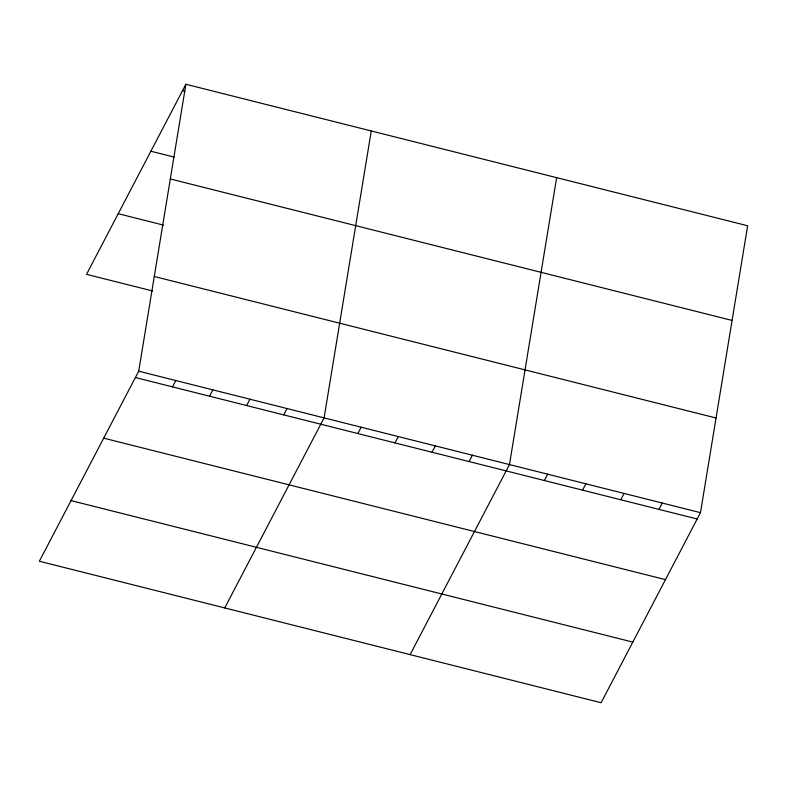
<?xml version="1.0" encoding="UTF-8"?>
<svg xmlns="http://www.w3.org/2000/svg" width="787" height="787" viewBox="0 0 787 787"><rect width="100%" height="100%" fill="white"/><g stroke="black" fill="none" stroke-linecap="round" stroke-linejoin="round"><path stroke-width="1.18" d="M138.709 371.189L185.88 84.268L747.65 225.761L700.479 512.671L601.12 702.732L39.35 561.239L138.709 371.189L700.479 512.671M371.267 130.967L324.096 417.877L224.738 607.928M556.645 177.655L509.474 464.566L410.116 654.627M185.88 84.268L86.521 274.329L152.56 290.964M172.471 386.86L175.786 380.524M209.549 396.195L212.864 389.86M246.626 405.531L249.941 399.206M283.704 414.877L287.019 408.542M357.859 433.548L361.174 427.213M394.936 442.884L398.252 436.559M432.014 452.22L435.319 445.895M469.091 461.566L472.397 455.23M544.368 480.523L547.673 474.187M582.567 490.144L585.882 483.808M620.766 499.765L624.081 493.429M658.965 509.386L662.28 503.05M182.564 90.603L184.886 91.184M150.868 151.232L174.045 157.066M170.307 178.954L732.087 320.437M118.217 213.7L163.401 225.082M154.272 276.503L716.042 417.995M135.394 377.524L697.174 519.007M103.697 438.152L665.477 579.635M71.046 500.611L632.817 642.103"/></g></svg>
